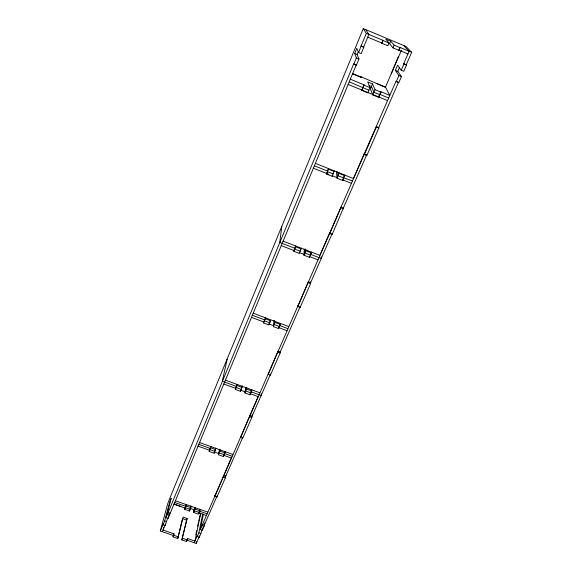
<?xml version="1.0" encoding="UTF-8"?>
<svg xmlns="http://www.w3.org/2000/svg" width="572" height="572" viewBox="0 0 572 572"><rect width="100%" height="100%" fill="white"/><g stroke="black" fill="none" stroke-linecap="round" stroke-linejoin="round"><path stroke-width="0.86" d="M297.94 305.534L297.89 306.478L300.186 307.343L310.589 283.633L310.617 281.86M304.247 249.313L303.997 255.248L309.473 257.357L311.418 252.095L310.439 255.141L304.955 253.017L305.112 248.813M309.473 257.357L309.495 256.528L317.939 259.788M297.89 306.478L308.294 281.853L310.603 282.74L332.153 233.605L332.196 234.384L329.829 233.462L329.794 232.682L319.87 255.362L283.047 241.119M303.997 255.248L305.941 249.978M300.186 307.343L300.228 306.399L280.216 352.009L277.985 351.179L268.232 374.274L270.449 375.089L280.123 353.053L280.28 351.301M293.801 251.308L295.753 246.039L293.801 251.308L299.299 253.432L301.244 248.162M274.095 320.413L273.373 326.612L278.671 328.6L280.552 323.495L278.771 327.613M270.449 375.089L270.57 374.002L251.945 416.459L249.778 415.672L258.122 396.582L250.214 393.693L251.044 391.777M268.232 374.274L268.361 373.187M274.66 321.021L274.26 324.546L279.565 326.54L279.665 325.554L287.838 328.628M269.934 321.078L269.705 322.837L264.393 320.835L264.529 319.862L252.259 315.251M261.361 393.743L261.147 395.481L251.044 391.777L250.879 392.9L245.738 391.019L246.289 387.63M281.781 226.576L279.758 242.449L294.809 248.269L294.752 249.077L300.25 251.201M240.805 436.179L240.619 437.387L242.764 438.159L251.78 417.624L252.188 414.721M265.272 318.761L265.408 317.796L263.513 322.908L268.826 324.903L270.592 320.763L265.272 318.761L263.513 322.908M240.619 437.387L249.778 415.672M245.781 387.652L244.916 392.943L250.05 394.816L251.873 389.854L251.315 391.134M250.05 394.816L250.214 393.693M244.916 392.943L246.832 387.401M241.77 386.872L241.334 389.403L236.186 387.516L236.393 386.407L222.301 381.245L227.148 359.295M235.371 389.446L237.208 384.477L235.371 389.446L240.512 391.327L242.442 385.793M215.093 494.987L214.843 496.296L216.931 497.032L225.347 477.849L225.804 475.225M240.512 391.327L240.712 390.211L245.102 391.82M214.843 496.296L231.26 458.008L223.602 455.276L223.366 456.513L218.397 454.74L219.498 449.142M232.039 456.227L224.374 453.489L224.145 454.726L219.169 452.945L219.827 449.563M223.366 456.513L225.146 451.694L224.632 452.888M216.931 497.032L217.167 495.724M218.397 454.74L220.177 449.921M203.417 514.156L200.314 529.522L202.359 530.23L204.047 526.39L204.733 522.887M202.359 530.23L202.867 527.67M200.314 529.522L395.974 81.331L398.748 82.754L401.451 76.591L397.797 71.35L395.366 70.349L397.583 65.244L401.244 70.22L403.782 71.271L406.52 65.036L403.71 63.642L409.13 51.237L403.539 45.417M194.23 542.699L197.49 535.235L197.211 536.607L199.249 537.315L200.922 533.512L201.609 530.08M199.249 537.315L199.528 535.943L196.253 543.4L186.901 540.175L187.602 538.559L194.93 541.091L200.686 513.356L199.135 512.812M209.152 451.437L210.932 446.618L209.152 451.437L214.135 453.217L215.916 448.398M197.211 536.607L198.877 532.804L202.717 513.949M214.135 453.217L214.386 451.98L218.64 453.503M215.587 448.048L214.9 451.422L209.91 449.642L210.174 448.412L198.663 444.301M196.253 543.4L196.611 541.663M195.853 534.884L196.754 530.544M197.662 526.204L198.384 522.729M198.741 520.999L200.686 513.356M194.737 507.45L193.629 512.462L198.448 514.142L200.179 509.459L199.178 512.469L194.351 510.782L195.116 507.3M193.629 512.462L195.359 507.779M163.714 527.513L163.034 530.08L174.031 533.876L173.009 536.872L177.77 538.509L183.154 517.109L187.094 518.482L181.846 539.918L186.601 541.555L186.901 540.175M186.601 541.555L187.602 538.559M193.708 510.918L193.98 509.673L189.954 508.272M184.656 509.33L186.393 504.647L184.656 509.33L189.489 511.018L189.875 509.352M190.998 505.862L190.204 509.337L185.371 507.65L185.685 506.327L174.517 502.43M189.489 511.018L191.227 506.334M181.846 539.918L187.094 518.482M177.77 538.509L178.385 535.928M178.793 534.205L182.482 518.697L186.415 520.062M173.009 536.872L174.031 533.876M167.625 518.289L165.129 525.518L163.077 524.803L164.672 520.949L169.87 501.565L171.207 498.326L166.044 517.639L168.104 518.354L169.212 514.149M168.104 518.354L356.234 64.922L353.682 63.871L166.044 517.639M165.129 525.518L165.487 524.159L162.355 531.71M163.077 524.803L163.435 523.452L160.31 531.002L173.345 535.499M160.31 531.002L167.725 503.66L171.057 495.137L363.284 28.6L405.934 46.425L411.69 52.302L406.249 64.7M358.337 51.544L357.114 54.497L358.951 59.002L356.356 65.258L353.796 64.2L356.385 57.944L354.661 53.482L356.792 48.313L358.623 52.545L361.189 53.611L363.813 47.29L361.104 45.939L366.309 33.362L363.284 28.6M358.623 52.545L361.104 45.939M363.67 47.011L368.89 34.442L365.708 29.615M350.307 79.186L363.942 84.785L361.869 90.419L367.76 92.828L369.991 87.602L367.703 81.932L372.544 83.92L375.046 89.682L380.938 92.099L378.685 97.311L372.808 94.902L370.406 88.932L372.544 83.92M390.762 41.227L389.654 43.837L392.978 47.884L398.977 50.386L400.15 47.669L394.151 45.159L390.762 41.227L385.835 39.168L389.003 43.014L387.837 45.739L381.824 43.236L382.782 40.24L366.309 33.362M326.49 174.045L328.5 168.597L326.49 174.045L332.175 176.305L334.184 170.864M361.869 90.419L363.942 84.785M381.824 43.236L382.782 40.24M273.373 326.612L275.146 322.479L280.459 324.474M339.046 172.801L344.716 175.053L342.714 180.495L337.044 178.242L339.046 172.801L315.344 163.363M372.808 94.902L375.046 89.682M392.978 47.884L394.151 45.159M199.213 511.69L198.734 512.805L206.17 515.401M223.859 454.676L224.374 453.489M342.986 179.05L344.365 175.854M379.343 94.938L378.685 97.311M369.054 85.435L371.471 86.429L373.924 92.292L379.808 94.709L380.466 92.342M399.013 49.414L399.892 47.383L411.69 52.302M380.938 92.099L380.745 91.692L389.818 95.417L385.471 87.087L401.444 50.25M397.797 71.35L399.385 67.71M364.185 154.025L364.328 154.604L366.781 155.591L366.631 155.012L364.185 154.025L353.46 178.543L344.716 175.053M329.829 233.462L340.962 207.143L343.35 208.086L332.196 234.384M364.328 154.604L376.447 126.898L376.269 126.398L378.929 127.906L366.781 155.591M396.217 81.71L398.913 75.54L395.366 70.349M401.244 70.22L403.975 63.978L403.71 63.642M216.817 496.532L204.311 525.039L202.266 524.324M242.592 437.766L225.568 476.569L223.473 475.825M343.35 208.086L366.631 155.012M378.743 127.399L398.498 82.375L396.603 81.589M173.695 535.242L178.464 536.886M182.547 538.295L187.301 539.932M164.672 520.949L166.731 521.664M198.877 532.804L200.922 533.512M168.004 512.419L170.07 513.134M167.653 513.749L169.72 514.471M201.995 525.682L204.047 526.39M175.218 500.743L207.629 512.062M186.079 505.97L190.926 507.657M195.066 509.109L199.9 510.789M199.456 511.132L206.9 513.735M174.346 504.168L180.788 506.413M173.816 504.111L184.97 508.007M223.244 477.105L225.347 477.849M199.413 442.492L232.818 454.44M210.675 447.84L215.665 449.621M219.941 451.151L224.918 452.931M197.912 446.103L209.416 450.207M249.607 416.838L251.78 417.624M225.311 380.123L259.795 392.764M237.001 385.585L242.156 387.473M246.561 389.089L251.701 390.976M223.709 383.991L235.578 388.331M277.878 352.216L280.123 353.053M253.117 313.17L288.738 326.576M251.394 317.324L263.792 321.986M268.754 323.845L273.709 325.711M278.671 327.57L286.937 330.68M308.272 282.747L310.589 283.633M310.453 254.311L321.242 258.48L321.214 256.728M281.188 245.595L294.251 250.643M299.156 252.531L304.869 254.74M295.695 246.839L301.201 248.97M305.913 250.793L311.404 252.917M341.026 207.858L343.429 208.801M328.535 169.219L334.234 171.486M339.11 173.43L344.794 175.69M314.343 165.787L327.477 171.014L327.513 171.636L333.204 173.895M352.423 180.938L338.073 175.84L337.673 171.714M313.334 168.197L328.893 174.381M336.987 177.599L332.132 175.675L332.175 176.305M351.38 183.326L342.642 179.851L342.714 180.495M376.447 126.898L378.929 127.906M352.302 73.438L361.118 77.07M376.934 83.576L385.471 87.087M352.402 73.774L361.247 77.413L360.996 76.727L385.664 87.459M364.085 85.178L369.991 87.602M349.213 81.817L368.876 90.219M379.622 94.287L388.681 98.005M348.126 84.434L366.874 92.121M387.551 100.593L367.61 92.421L367.76 92.828M361.239 46.218L363.813 47.29M403.975 63.978L406.52 65.036M354.661 53.482L357.114 54.497M356.385 57.944L358.951 59.002M398.913 75.54L401.451 76.591M382.983 40.505L389.003 43.014M367.753 37.18L381.631 42.964M407.95 53.94L398.72 50.093L398.977 50.386M398.469 57.114L398.234 56.821L391.234 73.795M398.498 82.375L398.748 82.754M336.436 171.636L337.044 178.242"/></g></svg>
